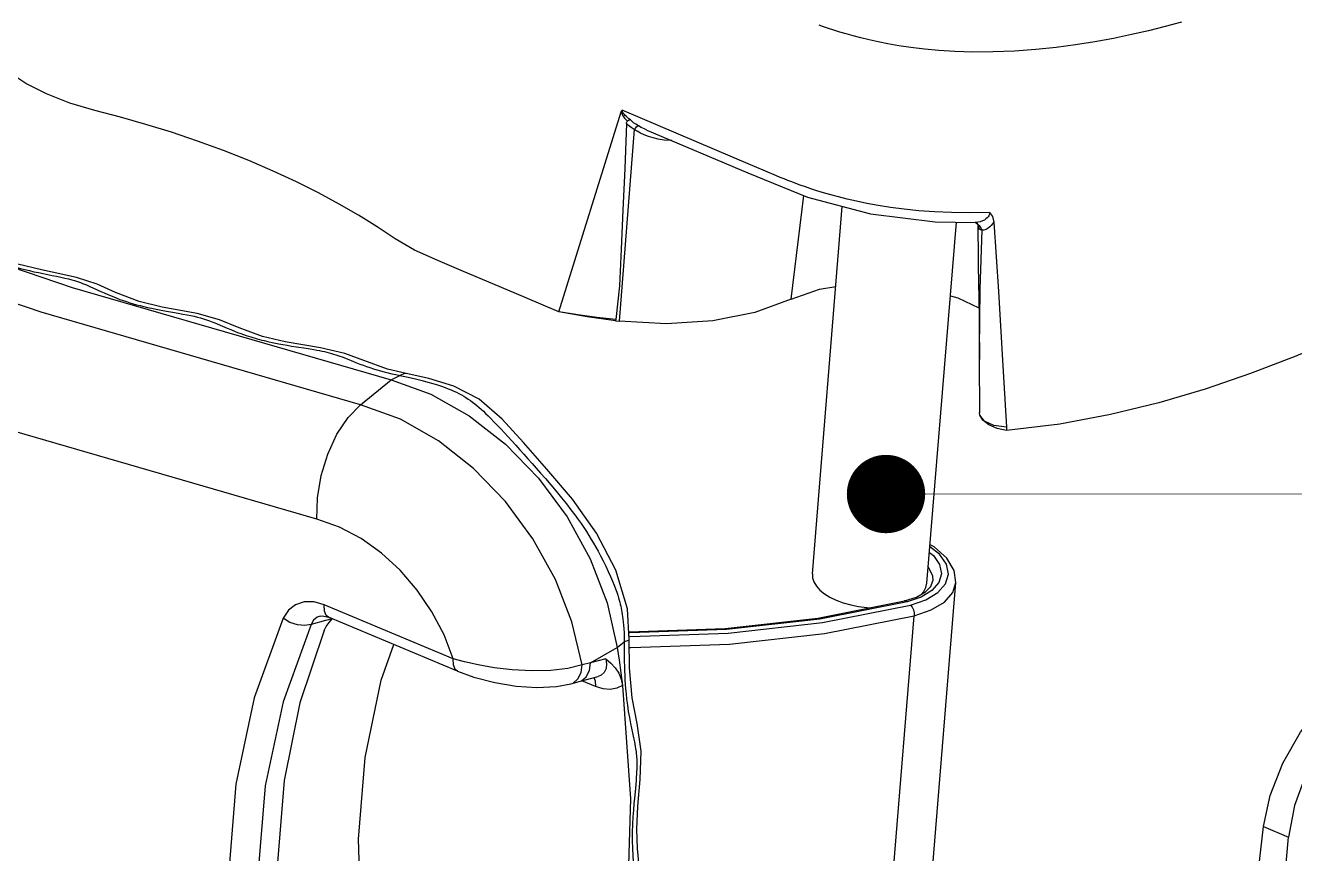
# Model space of a CAD drawing. Header units: millimetres. Extents: x 4697 to 5264, y 321 to 714.
# Drawn here: x 4883.69 to 4914.05, y 364.2 to 384.01 of the extents above; entities that cross this region are included whole.
import ezdxf

# ---------------------------------------------------------------- set-up
doc = ezdxf.new("R2010")
doc.units = ezdxf.units.MM
doc.layers.add('from', color=7, linetype='Continuous', lineweight=13)
doc.styles.add('wuwei', font='SimSun.ttf', dxfattribs={"width": 0.8, "oblique": 10})
doc.dimstyles.new('wuwei', dxfattribs={"dimscale": 2.5, "dimtxt": 2.5, "dimasz": 1.5, "dimexe": 0.3, "dimexo": 0.3, "dimgap": 0.5, "dimtad": 1, "dimdsep": 46, "dimtxsty": 'wuwei', "dimcen": 0, "dimclrd": 42, "dimclre": 82, "dimclrt": 82, "dimazin": 2, "dimtfac": 1, "dimtofl": 0, "dimtmove": 0, "dimatfit": 3, "dimfxl": 0, "dimlwd": 5, "dimlwe": 5, "dimarcsym": 0})

# ---------------------------------------------------------------- blocks, each defined once
blk = doc.blocks.new('A$C41F52299')
at = {"color": 7, "linetype": 'Continuous'}
for p, q in [((179.026, 70.544), (181.727, 79.243)), ((187.362, 76.944), (181.778, 79.32)), ((182.297, 78.484), (181.645, 70.141)), ((183.876, 77.999), (183.599, 78.02)), ((183.93, 78.001), (183.876, 77.999)), ((187.531, 76.872), (187.362, 76.944)), ((188.493, 76.463), (187.531, 76.872)), ((189.131, 71.103), (189.675, 75.603)), ((190.048, 59.152), (191.351, 75.135)), ((194.673, 74.948), (194.038, 75.014)), ((195.358, 74.897), (194.673, 74.948)), ((196.097, 74.864), (195.358, 74.897)), ((195.031, 58.746), (196.312, 74.45)), ((197.127, 74.434), (197.126, 74.434)), ((197.242, 74.445), (197.127, 74.434)), ((197.143, 74.431), (197.151, 74.428)), ((197.233, 74.367), (197.253, 74.336)), ((197.253, 74.336), (197.257, 74.32)), ((197.253, 74.336), (197.289, 74.183)), ((197.253, 74.336), (197.253, 74.336)), ((197.257, 74.32), (197.257, 74.31)), ((197.281, 71.486), (197.257, 74.31)), ((197.289, 74.183), (197.257, 74.309)), ((197.336, 74.289), (197.415, 74.098)), ((158.752, 71.597), (159.102, 71.437)), ((197.281, 71.486), (197.31, 68.47)), ((181.504, 70.222), (181.492, 70.158)), ((181.492, 70.158), (181.645, 70.141)), ((197.309, 68.472), (197.321, 66.16)), ((170.403, 66.51), (171.738, 67.592)), ((171.738, 67.592), (172.104, 67.784)), ((172.104, 67.784), (172.47, 67.707)), ((172.387, 67.864), (172.386, 67.864)), ((197.337, 66.051), (197.321, 66.16)), ((198.486, 65.528), (198.494, 65.386)), ((194.961, 58.363), (195.199, 58.605)), ((195.076, 43.912), (196.288, 58.773)), ((195.199, 58.605), (195.291, 58.854)), ((190.281, 57.222), (194.061, 57.971)), ((194.061, 57.971), (194.579, 58.144)), ((194.774, 58.138), (194.169, 57.932)), ((194.579, 58.144), (194.961, 58.363)), ((174.433, 55.461), (168.823, 57.802)), ((190.485, 57.031), (194.323, 57.792)), ((168.872, 57.125), (168.252, 56.954)), ((169.152, 57.202), (168.872, 57.125)), ((174.62, 54.92), (169.01, 57.261)), ((169.032, 57.035), (169.168, 57.195)), ((193.267, 42.466), (194.478, 57.328)), ((182.086, 56.303), (182.086, 56.302)), ((182.093, 55.07), (182.086, 56.302)), ((182.092, 56.434), (182.138, 56.432)), ((180.398, 55.28), (181.564, 55.954)), ((181.564, 55.954), (181.869, 56.192)), ((181.869, 56.192), (181.868, 55.735)), ((182.072, 55.955), (182.147, 55.952)), ((180.398, 55.28), (180.036, 55.192)), ((181.064, 55.459), (180.398, 55.28)), ((179.907, 54.462), (180.737, 54.69)), ((179.545, 54.363), (179.907, 54.462)), ((179.547, 54.364), (179.645, 54.401)), ((179.645, 54.401), (179.856, 54.579)), ((180.613, 54.249), (180.026, 54.494)), ((180.545, 54.637), (180.604, 54.493)), ((180.604, 54.493), (180.613, 54.249)), ((209.038, 42.857), (209.672, 48.16)), ((209.672, 48.16), (210.756, 47.699)), ((210.255, 42.339), (210.756, 47.699))]:
    blk.add_line(p, q, dxfattribs=at)
for points in [[(89.002, 102.127), (102.6, 94.678), (116.315, 87.888), (130.118, 81.771), (143.976, 76.342), (157.86, 71.612), (171.738, 67.592)], [(172.387, 67.864), (171.574, 68.059), (170.548, 68.427), (169.724, 68.736), (168.665, 68.989), (167.126, 69.242), (166.135, 69.476), (165.121, 69.852), (164.262, 70.202), (163.291, 70.47), (161.777, 70.75), (160.77, 70.997), (159.743, 71.389), (158.941, 71.748), (158.043, 72.048), (156.531, 72.37), (155.492, 72.63)], [(179.026, 70.544), (177.555, 71.17), (176.151, 71.767), (174.883, 72.307), (173.754, 72.786), (172.749, 73.237), (171.901, 73.728), (171.124, 74.246), (170.312, 74.75), (169.466, 75.24), (168.571, 75.722), (167.614, 76.202), (166.599, 76.673), (165.536, 77.13), (164.436, 77.567), (163.314, 77.978), (162.185, 78.358), (161.067, 78.705), (159.962, 79.021), (158.851, 79.311), (157.76, 79.63), (156.75, 80.026), (155.85, 80.489), (155.066, 81)], [(170.403, 66.51), (156.517, 70.533), (142.626, 75.265), (128.759, 80.698), (114.949, 86.818), (101.226, 93.612), (87.62, 101.065)], [(206.103, 83.146), (205.387, 82.955), (204.668, 82.776), (203.929, 82.607), (203.147, 82.444), (202.327, 82.293), (201.493, 82.16), (200.647, 82.048), (199.766, 81.957), (198.838, 81.89), (197.898, 81.854), (197.023, 81.852), (196.247, 81.876), (195.553, 81.919), (194.918, 81.978), (194.334, 82.048), (193.806, 82.126), (193.333, 82.209), (192.906, 82.293), (192.519, 82.378), (192.161, 82.464), (191.827, 82.551), (191.519, 82.637), (191.239, 82.72), (190.984, 82.8), (190.751, 82.877), (190.538, 82.951), (190.344, 83.02)], [(168.497, 61.536), (154.46, 65.602), (140.412, 70.387), (126.391, 75.881), (112.426, 82.069)], [(181.727, 79.243), (181.747, 79.289), (181.778, 79.32)], [(181.727, 79.243), (181.786, 79.109), (181.884, 78.975), (182.009, 78.842)], [(182.138, 78.901), (182.072, 78.951), (182.013, 79), (181.96, 79.047), (181.914, 79.092), (181.873, 79.134), (181.839, 79.175), (181.811, 79.214), (181.79, 79.251), (181.778, 79.287), (181.778, 79.32)], [(181.966, 78.744), (181.886, 76.791), (181.809, 74.97), (181.734, 73.27), (181.656, 71.683), (181.504, 70.222)], [(181.966, 78.744), (181.971, 78.784), (181.985, 78.818), (182.009, 78.842)], [(182.297, 78.484), (182.165, 78.572), (182.055, 78.659), (181.966, 78.744)], [(182.138, 78.901), (182.099, 78.887), (182.056, 78.868), (182.009, 78.842)], [(182.484, 78.641), (182.37, 78.711), (182.276, 78.777), (182.199, 78.84), (182.138, 78.901)], [(182.484, 78.641), (182.435, 78.618), (182.371, 78.564), (182.297, 78.484)], [(182.576, 78.324), (182.429, 78.403), (182.297, 78.484)], [(182.856, 78.459), (182.747, 78.507), (182.609, 78.574), (182.484, 78.641)], [(182.856, 78.459), (187.243, 76.592), (189.836, 75.537), (192.579, 74.808), (195.39, 74.468), (197.126, 74.434)], [(183.599, 78.02), (183.349, 78.06), (183.124, 78.114), (182.921, 78.178), (182.739, 78.249), (182.576, 78.324)], [(194.038, 75.014), (193.452, 75.091), (192.913, 75.176), (192.421, 75.266), (191.972, 75.359), (191.562, 75.453), (191.188, 75.547), (190.846, 75.64), (190.533, 75.73), (190.246, 75.818), (189.983, 75.903), (189.743, 75.983), (189.525, 76.06), (189.329, 76.131), (189.15, 76.198), (188.981, 76.264), (188.817, 76.329), (188.655, 76.395), (188.493, 76.463)], [(197.747, 74.87), (196.893, 74.854), (196.097, 74.864)], [(197.747, 74.87), (197.75, 74.821), (197.743, 74.774), (197.725, 74.727), (197.696, 74.681), (197.654, 74.635), (197.599, 74.589), (197.529, 74.544), (197.445, 74.504), (197.349, 74.47), (197.242, 74.445)], [(197.747, 74.87), (197.876, 74.692), (197.934, 74.455)], [(197.127, 74.434), (197.136, 74.432), (197.143, 74.431)], [(197.151, 74.428), (197.195, 74.403), (197.233, 74.367)], [(197.151, 74.428), (197.189, 74.413), (197.336, 74.289)], [(197.415, 74.098), (197.362, 74.11), (197.319, 74.14), (197.289, 74.183)], [(197.415, 74.098), (197.325, 71.534), (197.306, 68.914), (197.309, 68.473)], [(197.934, 74.455), (197.887, 74.381), (197.83, 74.309), (197.763, 74.242), (197.687, 74.182), (197.602, 74.134), (197.511, 74.103), (197.415, 74.098)], [(197.934, 74.455), (198.137, 71.427), (198.323, 68.452), (198.486, 65.528)], [(153.651, 73.162), (153.81, 73.086), (153.979, 73.008), (154.145, 72.934), (154.299, 72.868), (154.438, 72.812), (154.563, 72.763), (154.683, 72.718), (154.804, 72.674), (154.93, 72.632), (155.058, 72.59), (155.189, 72.55), (155.321, 72.511), (155.46, 72.473), (155.617, 72.432), (155.798, 72.387), (155.997, 72.341), (156.197, 72.296), (156.395, 72.254), (156.596, 72.213), (156.991, 72.134)], [(156.991, 72.134), (157.182, 72.096), (157.367, 72.057), (157.545, 72.017), (157.707, 71.978), (157.845, 71.941), (157.959, 71.908), (158.055, 71.878), (158.142, 71.849), (158.227, 71.819), (158.312, 71.786), (158.396, 71.753), (158.481, 71.717), (158.567, 71.68), (158.656, 71.641), (158.752, 71.597)], [(159.102, 71.437), (159.246, 71.372), (159.41, 71.3), (159.593, 71.224), (159.774, 71.152), (159.935, 71.092), (160.081, 71.041), (160.221, 70.994), (160.364, 70.948), (160.513, 70.904), (160.664, 70.861), (160.818, 70.821), (160.974, 70.782), (161.137, 70.744), (161.313, 70.705), (161.507, 70.665), (161.724, 70.622), (161.966, 70.578), (162.226, 70.532), (162.471, 70.489), (162.679, 70.451), (162.856, 70.418), (163.013, 70.387), (163.163, 70.354), (163.307, 70.32), (163.446, 70.284), (163.576, 70.246), (163.701, 70.206), (163.833, 70.16), (163.98, 70.104), (164.135, 70.042), (164.292, 69.975), (164.607, 69.84)], [(189.131, 71.103), (190.358, 71.534), (191.066, 71.646)], [(196.051, 71.249), (196.377, 71.156), (197.288, 70.719)], [(189.131, 71.103), (187.553, 70.52), (185.713, 70.155), (183.709, 70.026), (181.645, 70.141)], [(181.492, 70.158), (180.25, 70.326), (179.026, 70.544)], [(181.504, 70.222), (180.67, 70.305), (179.843, 70.412), (179.026, 70.544)], [(215.234, 70.457), (213.099, 69.475), (211.069, 68.617), (209.099, 67.862), (207.134, 67.19), (205.118, 66.593), (203.016, 66.077), (200.811, 65.664), (198.494, 65.386)], [(164.607, 69.84), (164.761, 69.775), (164.912, 69.713), (165.056, 69.657), (165.191, 69.606), (165.316, 69.561), (165.427, 69.523), (165.528, 69.49), (165.622, 69.459), (165.716, 69.431), (165.812, 69.403), (165.909, 69.376), (166.007, 69.349), (166.106, 69.323), (166.209, 69.298), (166.316, 69.273), (166.431, 69.246), (166.557, 69.219), (166.695, 69.19), (166.848, 69.16), (167.017, 69.129), (167.203, 69.097), (167.404, 69.063), (167.615, 69.03), (168.029, 68.965)], [(168.029, 68.965), (168.212, 68.936), (168.367, 68.91), (168.498, 68.887), (168.614, 68.866), (168.723, 68.844), (168.828, 68.821), (168.931, 68.797), (169.032, 68.771), (169.13, 68.744), (169.226, 68.715), (169.321, 68.685), (169.413, 68.654), (169.504, 68.621), (169.599, 68.586), (169.703, 68.546), (169.82, 68.499)], [(169.82, 68.499), (170.087, 68.391), (170.229, 68.335), (170.372, 68.279), (170.516, 68.225), (170.661, 68.172), (170.808, 68.122), (170.957, 68.073), (171.111, 68.026), (171.269, 67.98), (171.431, 67.937), (171.597, 67.895), (171.767, 67.855), (171.938, 67.818), (172.104, 67.784)], [(171.738, 67.592), (173.453, 66.97), (175.128, 66.027), (176.709, 64.793), (178.143, 63.31), (179.382, 61.627), (180.386, 59.799), (181.122, 57.887), (181.564, 55.954)], [(172.386, 67.864), (172.323, 67.869), (172.104, 67.784)], [(182.086, 56.303), (182.005, 57.627), (181.497, 59.305), (180.656, 60.921), (179.612, 62.402), (178.504, 63.708), (177.481, 64.865), (176.558, 65.885), (175.563, 66.756), (174.457, 67.321), (173.373, 67.648), (172.386, 67.864)], [(172.47, 67.707), (172.791, 67.633), (173.074, 67.563), (173.325, 67.496), (173.549, 67.432), (173.748, 67.371), (173.923, 67.312), (174.079, 67.257), (174.215, 67.205), (174.339, 67.155), (174.455, 67.104), (174.568, 67.051), (174.678, 66.997), (174.784, 66.94), (174.886, 66.882), (174.985, 66.821), (175.082, 66.757), (175.179, 66.69), (175.275, 66.619), (175.369, 66.546), (175.463, 66.469), (175.556, 66.39), (175.647, 66.309), (175.74, 66.224), (175.838, 66.132), (175.945, 66.028), (176.065, 65.909), (176.2, 65.771), (176.346, 65.618), (176.499, 65.456), (176.656, 65.288), (176.817, 65.113), (176.982, 64.931), (177.152, 64.743), (177.327, 64.55), (177.503, 64.354), (177.681, 64.157), (177.858, 63.959), (178.04, 63.754), (178.233, 63.535), (178.443, 63.294), (178.671, 63.028), (178.908, 62.748), (179.141, 62.465), (179.359, 62.193), (179.552, 61.943), (179.72, 61.718), (179.864, 61.518), (179.991, 61.337), (180.107, 61.165), (180.219, 60.996), (180.328, 60.825), (180.433, 60.653), (180.535, 60.481), (180.633, 60.31), (180.731, 60.134), (180.835, 59.94), (180.947, 59.723), (181.063, 59.489), (181.173, 59.253), (181.273, 59.031), (181.358, 58.831), (181.429, 58.653), (181.49, 58.493), (181.541, 58.349), (181.584, 58.223), (181.619, 58.111), (181.647, 58.013), (181.672, 57.923), (181.694, 57.837), (181.714, 57.75), (181.733, 57.662), (181.751, 57.572), (181.767, 57.482), (181.782, 57.39), (181.796, 57.292), (181.81, 57.185), (181.824, 57.064), (181.837, 56.926), (181.848, 56.767), (181.858, 56.587), (181.865, 56.393), (181.869, 56.192)], [(168.497, 61.536), (168.522, 62.462), (168.684, 63.424), (168.974, 64.365), (169.374, 65.227), (169.861, 65.956), (170.403, 66.51)], [(180.036, 55.192), (179.594, 57.061), (178.874, 58.907), (177.899, 60.671), (176.701, 62.297), (175.318, 63.733), (173.796, 64.931), (172.143, 65.874), (170.403, 66.51)], [(197.729, 65.632), (197.468, 65.83), (197.337, 66.051)], [(198.486, 65.528), (197.947, 65.609), (197.539, 65.793), (197.337, 66.051)], [(198.494, 65.386), (198.085, 65.479), (197.729, 65.632)], [(174.433, 55.461), (174.032, 56.502), (173.504, 57.506), (172.863, 58.448), (172.125, 59.306), (171.307, 60.057), (170.424, 60.688), (169.48, 61.189), (168.497, 61.536)], [(194.323, 57.792), (194.989, 58.018), (195.508, 58.334), (195.84, 58.714), (195.965, 59.138), (195.875, 59.577), (195.575, 60.003), (195.16, 60.329)], [(196.288, 58.773), (196.216, 59.304), (195.898, 59.841), (195.338, 60.326), (195.167, 60.415)], [(195.14, 60.082), (195.31, 59.948), (195.584, 59.559), (195.666, 59.159), (195.552, 58.773)], [(190.048, 59.152), (190.056, 58.982), (190.114, 58.799), (190.222, 58.62), (190.376, 58.447), (190.575, 58.285), (190.813, 58.136), (191.087, 58.004)], [(195.089, 59.453), (195.278, 59.061), (195.291, 58.854)], [(194.478, 57.328), (195.217, 57.58), (195.788, 57.927), (196.153, 58.347), (196.288, 58.773)], [(195.552, 58.773), (195.249, 58.425), (194.774, 58.138)], [(194.779, 58.259), (194.894, 58.387), (194.987, 58.557), (195.031, 58.746)], [(191.087, 58.004), (191.39, 57.89), (191.717, 57.799), (192.061, 57.731), (192.414, 57.687), (192.586, 57.679)], [(194.169, 57.932), (194.098, 57.971), (194.061, 57.971)], [(168.823, 57.802), (168.377, 57.928), (167.951, 57.929), (167.571, 57.806), (167.26, 57.565), (167.035, 57.219)], [(169.01, 57.261), (168.912, 57.339), (168.834, 57.531), (168.823, 57.802)], [(194.169, 57.932), (190.369, 57.178), (186.314, 56.725), (182.106, 56.586), (182.069, 56.587)], [(194.323, 57.792), (194.39, 57.706), (194.443, 57.588), (194.474, 57.455), (194.478, 57.328)], [(167.035, 57.219), (165.78, 53.758), (164.983, 50.007), (164.659, 46.027), (164.811, 41.88), (165.438, 37.633)], [(168.252, 56.954), (167.03, 53.584), (166.255, 49.934), (165.939, 46.061), (166.087, 42.025), (166.698, 37.891)], [(168.252, 56.954), (167.975, 56.899), (167.654, 56.929), (167.328, 57.04), (167.035, 57.219)], [(168.644, 57.316), (168.519, 57.267), (168.358, 57.138), (168.252, 56.954)], [(168.643, 57.316), (168.752, 57.326), (168.941, 57.287), (169.01, 57.261)], [(168.824, 56.687), (168.91, 56.857), (169.032, 57.035)], [(182.066, 56.635), (182.079, 56.635), (186.259, 56.773), (190.281, 57.222)], [(182.138, 56.432), (186.389, 56.573), (190.485, 57.031)], [(182.147, 55.952), (186.444, 56.094), (190.583, 56.556), (194.478, 57.328)], [(168.824, 56.687), (167.759, 53.545), (167.075, 50.163), (166.784, 46.593), (166.889, 42.882), (167.389, 39.086)], [(182.086, 56.302), (182.054, 56.258), (181.869, 56.192)], [(170.957, 40.138), (170.43, 43.919), (170.309, 47.614), (170.599, 51.165), (171.294, 54.52), (171.841, 56.08)], [(181.564, 55.954), (181.644, 55.402), (181.718, 54.851), (181.787, 54.301)], [(174.619, 54.92), (174.521, 54.998), (174.443, 55.19), (174.433, 55.461)], [(180.036, 55.192), (179.413, 55.041), (178.673, 54.953), (177.844, 54.933), (176.994, 54.976), (176.209, 55.068), (175.514, 55.189), (174.922, 55.324), (174.433, 55.461)], [(179.907, 54.462), (180.003, 54.498), (180.215, 54.674), (180.352, 54.946), (180.398, 55.28)], [(181.064, 55.459), (181.101, 55.234), (181.079, 55.032), (181, 54.867), (180.871, 54.747), (180.737, 54.69)], [(181.064, 55.459), (181.284, 55.267), (181.475, 55.059), (181.626, 54.827), (181.731, 54.571), (181.787, 54.301)], [(181.868, 55.735), (181.868, 55.531), (181.87, 55.334), (181.873, 55.136), (181.879, 54.937), (181.887, 54.739), (181.897, 54.544), (181.909, 54.352), (181.924, 54.152), (181.944, 53.936), (181.969, 53.701), (182.002, 53.445), (182.044, 53.17), (182.093, 52.897), (182.142, 52.649), (182.186, 52.437)], [(174.619, 54.92), (175.325, 54.662), (176.239, 54.42), (177.161, 54.265), (178.066, 54.204), (178.926, 54.246), (179.547, 54.364)], [(179.856, 54.579), (179.992, 54.854), (180.036, 55.192)], [(180.492, 35.503), (180.616, 36.112), (180.796, 36.806), (181.059, 37.628), (181.362, 38.503), (181.634, 39.36), (181.79, 40.148), (181.844, 40.816), (181.874, 41.396), (181.935, 42.03), (182.051, 42.792), (182.234, 43.682), (182.431, 44.628), (182.548, 45.57), (182.522, 46.443), (182.451, 47.205), (182.417, 48.04), (182.459, 49.046), (182.565, 50.202), (182.61, 51.438), (182.432, 52.638), (182.209, 53.754), (182.093, 55.07)], [(209.672, 48.16), (209.962, 49.513), (210.509, 50.915), (211.276, 52.266), (212.203, 53.476), (213.221, 54.461), (214.253, 55.155)], [(215.204, 54.75), (214.182, 54.056), (213.182, 53.071), (212.277, 51.857), (211.537, 50.496), (211.017, 49.077), (210.756, 47.699)], [(181.787, 54.301), (182.139, 49.365), (182.001, 44.57), (181.374, 39.979), (180.266, 35.652)], [(181.787, 54.301), (181.54, 54.18), (181.258, 54.128), (180.947, 54.149), (180.613, 54.249)], [(182.186, 52.437), (182.258, 52.098), (182.287, 51.963), (182.31, 51.845), (182.329, 51.74), (182.346, 51.647), (182.36, 51.561), (182.372, 51.48), (182.382, 51.403), (182.391, 51.327), (182.399, 51.252), (182.405, 51.18), (182.409, 51.111), (182.413, 51.042), (182.415, 50.971), (182.415, 50.898), (182.415, 50.824), (182.414, 50.744), (182.411, 50.656), (182.407, 50.555), (182.4, 50.44), (182.392, 50.31), (182.381, 50.163), (182.368, 50), (182.351, 49.818)], [(182.351, 49.818), (182.312, 49.391), (182.29, 49.145), (182.267, 48.875), (182.246, 48.578), (182.229, 48.259), (182.219, 47.914), (182.218, 47.556), (182.226, 47.209), (182.241, 46.894), (182.259, 46.627), (182.278, 46.405), (182.311, 46.049)]]:
    blk.add_lwpolyline(points, dxfattribs=at)

msp = doc.modelspace()

# ---------------------------------------------------------------- block references
at = {"xscale": 0.55, "yscale": 0.55, "zscale": 0.55}
msp.add_blockref('A$C41F52299', (4797.989, 338.359), dxfattribs=at)

# ---------------------------------------------------------------- leaders
at = {"layer": 'from', "color": 4}
msp.add_leader([(4904.277, 372.802), (4967.054, 372.853)], dimstyle='wuwei', override={"dimasz": 3, "dimldrblk": 'DotSmall'}, dxfattribs=at)

doc.saveas('drawing.dxf')
